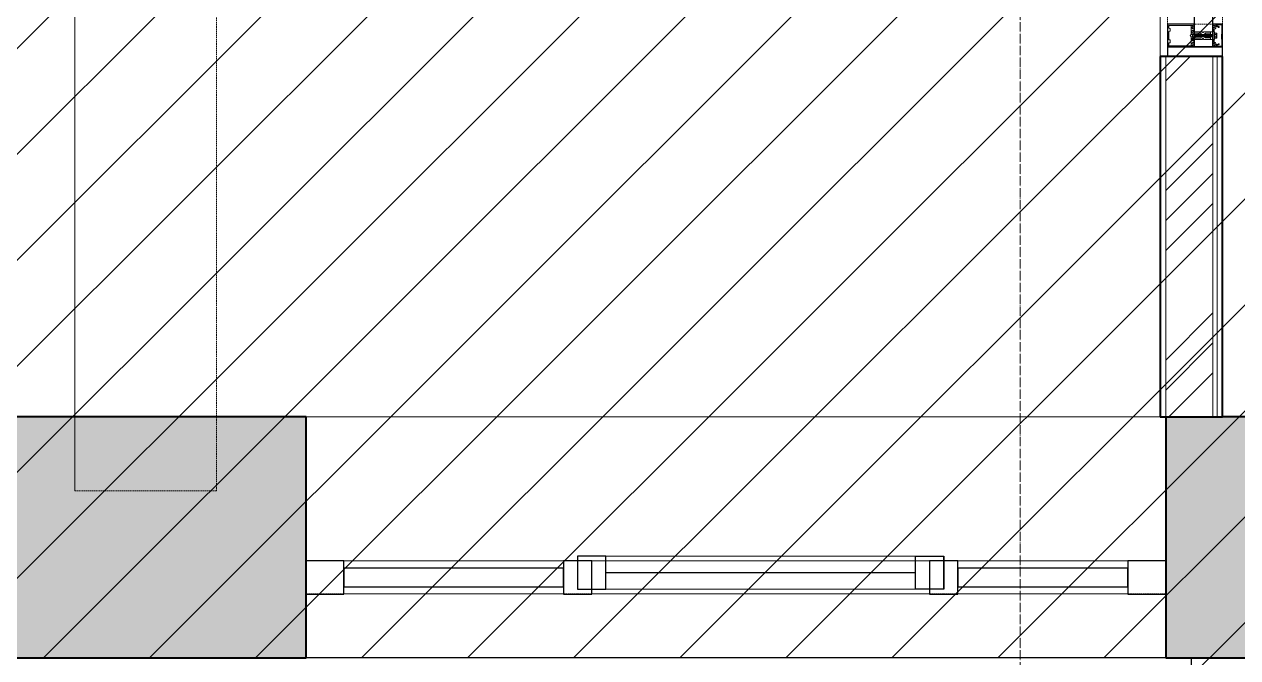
# Model space of a CAD drawing. Header units: millimetres. Extents: x -11886 to 379896, y -8130 to 47743.
# Drawn here: x 16501 to 19070, y 2186 to 3528 of the extents above; entities that cross this region are included whole.
import ezdxf

# ---------------------------------------------------------------- set-up
doc = ezdxf.new("R2010")
doc.units = ezdxf.units.MM
for name, pattern in [('ADSK_Линия сетки', [25, 20, -2.5, 0, -2.5]), ('ADSK_Сверху', [4.5, 3, -1.5]), ('ADSK_Снесено', [4.5, 3, -1.5])]:
    doc.linetypes.add(name, pattern=pattern)
for name, color, linetype, lineweight, true_color in [('_ Окна', 5, 'Continuous', 30, 0x0000ff), ('Витраж', 5, 'Continuous', 18, 0x0000ff), ('Окна', 5, 'Continuous', 18, 0x0000ff), ('Панели витража', 5, 'Continuous', 18, 0x0000ff), ('Стены внутренние', 5, 'Continuous', 18, 0x0000ff), ('Стены наружные', 1, 'ADSK_Снесено', 18, 0xff0000), ('Стены штриховка', 5, 'Continuous', 18, 0x0000ff)]:
    doc.layers.add(name, color=color, linetype=linetype, lineweight=lineweight, true_color=true_color)
for name, color, linetype, lineweight in [('Каркас', 7, 'Continuous', 18), ('Оси', 7, 'Continuous', 9), ('Перекрытие', 7, 'Continuous', 18), ('Узлы', 7, 'Continuous', 18)]:
    doc.layers.add(name, color=color, linetype=linetype, lineweight=lineweight)

# ---------------------------------------------------------------- blocks, each defined once
blk = doc.blocks.new('Прямоугольный импост - 70х20_60мм-1427834-01 План 1-го этажа маркировочный')
at = {"layer": 'Витраж', "color": 161, "linetype": 'ADSK_Сверху', "true_color": 0xaaaaff}
for p, q in [((19943.7, 2391.5), (19943.7, 2321.5)), ((20023.7, 2391.5), (19943.7, 2391.5)), ((20518.7, 2391.5), (20488.7, 2391.5)), ((20023.7, 2321.5), (19943.7, 2321.5)), ((20518.7, 2321.5), (20488.7, 2321.5))]:
    blk.add_line(p, q, dxfattribs=at)
blk = doc.blocks.new('Прямоугольный импост - 70х20_60мм-1427366-01 План 1-го этажа маркировочный')
at = {"layer": 'Витраж', "color": 161, "linetype": 'ADSK_Сверху', "true_color": 0xaaaaff}
for p, q in [((-80, 35), (0, 35)), ((0, 35), (0, -35)), ((0, -35), (-80, -35))]:
    blk.add_line(p, q, dxfattribs=at)
blk = doc.blocks.new('Прямоугольный импост - 70х20_60мм-1427367-01 План 1-го этажа маркировочный')
at = {"layer": 'Витраж', "color": 161, "linetype": 'ADSK_Сверху', "true_color": 0xaaaaff}
for p, q in [((0, 35), (-80, 35)), ((0, -35), (0, 35)), ((-80, -35), (0, -35))]:
    blk.add_line(p, q, dxfattribs=at)
blk = doc.blocks.new('Прямоугольный импост - 70х20_60мм-1261975-01 План 1-го этажа маркировочный')
at = {"layer": 'Витраж', "color": 161, "linetype": 'ADSK_Сверху', "true_color": 0xaaaaff}
for p, q in [((20548.7, 2391.5), (20518.7, 2391.5)), ((21293.7, 2391.5), (21263.7, 2391.5)), ((20548.7, 2321.5), (20518.7, 2321.5)), ((21293.7, 2321.5), (21263.7, 2321.5))]:
    blk.add_line(p, q, dxfattribs=at)
blk = doc.blocks.new('Прямоугольный импост - 70х20_60мм-1225113-01 План 1-го этажа маркировочный')
at = {"layer": 'Витраж', "color": 161, "linetype": 'ADSK_Сверху', "true_color": 0xaaaaff}
for p, q in [((-6006, 10091.9), (-6006, 10121.9)), ((-5936, 10091.9), (-5936, 10121.9)), ((-6006, 9651.9), (-6006, 9731.9)), ((-5936, 9651.9), (-5936, 9731.9)), ((-6006, 9651.9), (-5936, 9651.9))]:
    blk.add_line(p, q, dxfattribs=at)
blk = doc.blocks.new('Прямоугольный импост - 70х60мм-1427364-01 План 1-го этажа маркировочный')
at = {"layer": 'Витраж', "color": 161, "linetype": 'ADSK_Сверху', "true_color": 0xaaaaff}
for p, q in [((-30, 35), (30, 35)), ((30, -35), (-30, -35))]:
    blk.add_line(p, q, dxfattribs=at)
blk = doc.blocks.new('Прямоугольный импост - 70х60мм-1427836-01 План 1-го этажа маркировочный')
at = {"layer": 'Витраж', "color": 161, "linetype": 'ADSK_Сверху', "true_color": 0xaaaaff}
for p, q in [((20023.7, 2391.5), (20023.7, 2321.5)), ((20488.7, 2391.5), (20023.7, 2391.5)), ((20488.7, 2321.5), (20488.7, 2391.5)), ((20488.7, 2321.5), (20023.7, 2321.5))]:
    blk.add_line(p, q, dxfattribs=at)
blk = doc.blocks.new('Прямоугольный импост - 70х60мм-1225009-01 План 1-го этажа маркировочный')
at = {"layer": 'Витраж', "color": 161, "linetype": 'ADSK_Сверху', "true_color": 0xaaaaff}
for p, q in [((-5936, 11391.9), (-6006, 11391.9)), ((-6006, 11031.9), (-6006, 11391.9)), ((-5936, 11031.9), (-5936, 11391.9)), ((-6006, 11031.9), (-5936, 11031.9))]:
    blk.add_line(p, q, dxfattribs=at)
blk = doc.blocks.new('Прямоугольный импост - 70х60мм-1261977-01 План 1-го этажа маркировочный')
at = {"layer": 'Витраж', "color": 161, "linetype": 'ADSK_Сверху', "true_color": 0xaaaaff}
for p, q in [((20548.7, 2391.5), (20548.7, 2321.5)), ((21263.7, 2391.5), (20548.7, 2391.5)), ((21263.7, 2321.5), (21263.7, 2391.5)), ((21263.7, 2321.5), (20548.7, 2321.5))]:
    blk.add_line(p, q, dxfattribs=at)
blk = doc.blocks.new('Прямоугольный импост - Зазор 20х116мм-2279253-01 План 1-го этажа маркировочный')
at = {"layer": 'Витраж', "color": 161, "linetype": 'ADSK_Сверху', "true_color": 0xaaaaff}
for p, q in [((-20, -40), (-20, 76)), ((-20, 76), (0, 76)), ((0, 76), (0, -40)), ((0, -40), (-20, -40))]:
    blk.add_line(p, q, dxfattribs=at)
blk = doc.blocks.new('Прямоугольный импост - Зазор 20х116мм-1858179-01 План 1-го этажа маркировочный')
at = {"layer": 'Витраж', "color": 161, "linetype": 'ADSK_Сверху', "true_color": 0xaaaaff}
for p, q in [((19037.7, 4336.3), (18921.7, 4336.3)), ((18921.7, 4336.3), (18921.7, 3528.3)), ((19037.7, 4336.3), (19037.7, 3528.3)), ((18921.7, 3528.3), (19037.7, 3528.3))]:
    blk.add_line(p, q, dxfattribs=at)
blk = doc.blocks.new('Прямоугольный импост - 48х116мм-2279249-01 План 1-го этажа маркировочный')
at = {"layer": 'Витраж', "color": 161, "linetype": 'ADSK_Сверху', "true_color": 0xaaaaff}
for p, q in [((-24, 76), (24, 76)), ((24, 76), (24, 20)), ((-0.1875, 20), (-24, 20)), ((-0.1875, -20), (-0.1875, 20)), ((24, 20), (0.1875, 20)), ((0.1875, 20), (0.1875, -20)), ((-24, -20), (-0.1875, -20)), ((0.1875, -20), (24, -20)), ((24, -20), (24, -40)), ((24, -40), (-24, -40))]:
    blk.add_line(p, q, dxfattribs=at)
blk = doc.blocks.new('Системная панель - _AR_Стекло_40мм_привязка по центру-1262001-01 План 1-го этажа маркировочный')
at = {"layer": 'Панели витража', "lineweight": 30}
for p, q in [((180, 20), (-180, 20)), ((-180, 20), (-180, -20)), ((180, -20), (180, 20)), ((-180, -20), (180, -20))]:
    blk.add_line(p, q, dxfattribs=at)
blk = doc.blocks.new('Прямоугольный импост - 70х20_60мм-1262002-01 План 1-го этажа маркировочный')
at = {"layer": 'Витраж', "lineweight": 30}
for p, q in [((-80, 35), (0, 35)), ((-80, -35), (-80, 35)), ((0, 35), (0, -35)), ((0, -35), (-80, -35))]:
    blk.add_line(p, q, dxfattribs=at)
blk = doc.blocks.new('Прямоугольный импост - 70х20_60мм-1262003-01 План 1-го этажа маркировочный')
at = {"layer": 'Витраж', "lineweight": 30}
for p, q in [((0, 35), (-80, 35)), ((-80, 35), (-80, -35)), ((0, -35), (0, 35)), ((-80, -35), (0, -35))]:
    blk.add_line(p, q, dxfattribs=at)
blk = doc.blocks.new('Системная панель - _AR_Стекло_40мм_привязка по центру-1427838-01 План 1-го этажа маркировочный')
at = {"layer": 'Панели витража', "lineweight": 30}
for p, q in [((232.5, 20), (-232.5, 20)), ((-232.5, 20), (-232.5, -20)), ((232.5, -20), (232.5, 20)), ((-232.5, -20), (232.5, -20))]:
    blk.add_line(p, q, dxfattribs=at)
blk = doc.blocks.new('Витраж-тент со смещением вовне - 60мм 30 сдвиг-1466957-01 План 1-го этажа маркировочный')
at = {"layer": '_ Окна'}
for p, q in [((-387.5, 25), (-387.5, -45)), ((-387.5, 25), (-327.5, 25)), ((-387.5, -45), (-387.5, 25)), ((-327.5, 25), (-327.5, -45)), ((387.5, 25), (327.5, 25)), ((327.5, 25), (327.5, -45)), ((387.5, -45), (387.5, 25)), ((387.5, -45), (387.5, 25)), ((-327.5, -10), (327.5, -10)), ((-327.5, -45), (-387.5, -45)), ((327.5, -45), (387.5, -45))]:
    blk.add_line(p, q, dxfattribs=at)
at = {"layer": 'Окна'}
for p, q in [((327.5, 25), (-327.5, 25)), ((-327.5, -45), (327.5, -45))]:
    blk.add_line(p, q, dxfattribs=at)
blk = doc.blocks.new('Прямоугольный импост - 70х60мм-V37-01 План 1-го этажа маркировочный')
at = {"layer": 'Витраж'}
for p, q in [((-6006, 9731.9), (-6006, 10091.9)), ((-5936, 10091.9), (-5936, 9731.9))]:
    blk.add_line(p, q, dxfattribs=at)
blk = doc.blocks.new('Прямоугольный импост - 70х60мм-V178-01 План 1-го этажа маркировочный')
at = {"layer": 'Витраж'}
for p, q in [((20023.7, 2391.5), (20488.7, 2391.5)), ((20488.7, 2321.5), (20023.7, 2321.5))]:
    blk.add_line(p, q, dxfattribs=at)
blk = doc.blocks.new('Прямоугольный импост - 70х60мм-1262000-01 План 1-го этажа маркировочный')
at = {"layer": 'Витраж', "lineweight": 30}
for p, q in [((-30, 35), (30, 35)), ((-30, -35), (-30, 35)), ((30, 35), (30, -35)), ((30, -35), (-30, -35))]:
    blk.add_line(p, q, dxfattribs=at)
blk = doc.blocks.new('Прямоугольный импост - 70х60мм-V179-01 План 1-го этажа маркировочный')
at = {"layer": 'Витраж'}
for p, q in [((20548.7, 2391.5), (21263.7, 2391.5)), ((21263.7, 2321.5), (20548.7, 2321.5))]:
    blk.add_line(p, q, dxfattribs=at)
blk = doc.blocks.new('Прямоугольный импост - Зазор 20х116мм-2279103-01 План 1-го этажа маркировочный')
at = {"layer": 'Витраж', "lineweight": 30}
for p, q in [((-20, 76), (0, 76)), ((-20, -40), (-20, 76)), ((0, 76), (0, -40)), ((0, -40), (-20, -40))]:
    blk.add_line(p, q, dxfattribs=at)
blk = doc.blocks.new('Системная панель - ADSK_Cтеклопакет_40мм-2279279-01 План 1-го этажа маркировочный')
at = {"layer": 'Панели витража', "lineweight": 30}
for p, q in [((427.8125, 20), (-427.8125, 20)), ((-427.8125, 20), (-427.8125, -20)), ((427.8125, -20), (427.8125, 20)), ((-427.8125, -20), (427.8125, -20))]:
    blk.add_line(p, q, dxfattribs=at)
blk = doc.blocks.new('Системная панель - ADSK_Глухая_40 мм-V215-01 План 1-го этажа маркировочный')
at = {"layer": 'Панели витража', "lineweight": 30}
for p, q in [((11.90625, 20), (-11.90625, 20)), ((-11.90625, 20), (-11.90625, -20)), ((11.90625, -20), (11.90625, 20)), ((-11.90625, -20), (11.90625, -20))]:
    blk.add_line(p, q, dxfattribs=at)
blk = doc.blocks.new('Прямоугольный импост - 48х116-1503859-01 План 1-го этажа маркировочный')
at = {"layer": 'Узлы', "color": 5, "true_color": 0x0000ff}
for p, q in [((-24, 76.5), (-24, 20.5)), ((24, 76.5), (-24, 76.5)), ((-21.5, 23), (-21.5, 74)), ((-21.5, 74), (-16.6, 74)), ((-15.1, 72.4), (-15.1, 70.9)), ((-15.1, 70.9), (-9.2, 70.9)), ((-9.2, 70.9), (-9.2, 72.4)), ((-7.6, 74), (7.6, 74)), ((9.2, 72.4), (9.2, 70.9)), ((9.2, 70.9), (15.1, 70.9)), ((15.1, 70.9), (15.1, 72.4)), ((16.6, 74), (21.5, 74)), ((21.5, 74), (21.5, 23)), ((24, 20.5), (24, 76.5)), ((-21, 26.1), (-21, 23)), ((-4.1, 26.8), (-20.2, 26.8)), ((20.2, 26.8), (4.1, 26.8)), ((21, 23), (21, 26.1)), ((-24, 20.5), (-18.1, 20.5)), ((-21, 23), (-21.5, 23)), ((-17.2, 24.3), (-15.8, 24.3)), ((-15, 20.5), (-11.8, 20.5)), ((-11, 21.3), (-11, 23.5)), ((-10.5, 24.3), (-10.5, 22.4)), ((-10.2, 24.3), (-5.9, 24.3)), ((-9.7, 21.7), (-8, 21.7)), ((-8, 21.7), (-8, 2.5)), ((-8, -14.1), (-8, 0)), ((-7.7, 2.2), (-6.7, 2.2)), ((-6.7, 0.3), (-7.7, 0.3)), ((-6.4, 2), (-6.4, 0.6)), ((-5.4, 5.1), (-5.4, 22.8)), ((-3.5, 5.1), (-5.4, 5.1)), ((-5.1, 23.5), (-5.1, 21.3)), ((-4.3, 20.5), (-0.8, 20.5)), ((-2.6, 23.8), (-2.6, 25.3)), ((2.6, 23.8), (-2.6, 23.8)), ((-2.5, -1.3), (-1.1, 4.3)), ((-0.8, 20.5), (0, 21.3)), ((0, 21.3), (0.8, 20.5)), ((0.8, 20.5), (4.3, 20.5)), ((1.1, 4.3), (2.5, -1.3)), ((2.6, 25.3), (2.6, 23.8)), ((5.4, 5.1), (3.5, 5.1)), ((5.1, 21.3), (5.1, 23.5)), ((5.4, 22.8), (5.4, 5.1)), ((5.9, 24.3), (10.2, 24.3)), ((6.4, 0.6), (6.4, 2)), ((6.7, 2.2), (7.7, 2.2)), ((7.7, 0.3), (6.7, 0.3)), ((8, 2.5), (8, 21.7)), ((8, 21.7), (9.7, 21.7)), ((8, -14.1), (8, 0)), ((10.5, 22.4), (10.5, 24.3)), ((11, 23.5), (11, 21.3)), ((11.8, 20.5), (15, 20.5)), ((15.8, 24.3), (17.2, 24.3)), ((18.1, 20.5), (24, 20.5)), ((21.5, 23), (21, 23)), ((-24, -20), (-24, -24.7)), ((-21.4, -19.5), (-23.5, -19.5)), ((-23.2, -25.5), (-22.2, -25.5)), ((-18.3, -23.3), (-20.5, -23.3)), ((-18.9, -28.9), (-18.9, -25.5)), ((-18.9, -25.5), (-16, -25.5)), ((-5.7, -19.5), (-17.4, -19.5)), ((-14.5, -24), (-14.5, -22)), ((-14.5, -22), (-8.3, -22)), ((-8.3, -22), (-7.6, -22.7)), ((-6.9, -14.1), (-8, -14.1)), ((-0.4, -22.7), (-7.6, -22.7)), ((-6.9, -14.1), (-6.6, -14.5)), ((-6.6, -14.5), (-6.2, -14.1)), ((-6.2, -14.1), (-4.3, -14.1)), ((-5.3, -19.1), (-5.7, -19.5)), ((-5, -19.5), (-5.3, -19.1)), ((5, -19.5), (-5, -19.5)), ((-2.4, -0.9), (-4.9, -3.8)), ((-4.9, -3.8), (-4.9, -14.1)), ((-4.9, -3.8), (4.9, -3.8)), ((-4.3, -14.1), (-3.9, -14.5)), ((-3.9, -14.5), (-3.6, -14.1)), ((-3.6, -14.1), (-2.5, -14.1)), ((-2.5, -14.1), (-2.5, -1.1)), ((2.4, -0.9), (-2.4, -0.9)), ((-0.4, -22.7), (0, -22.3)), ((0, -22.3), (0.4, -22.7)), ((7.6, -22.7), (0.4, -22.7)), ((4.9, -3.8), (2.4, -0.9)), ((2.5, -1.3), (2.5, -14.1)), ((2.5, -14.1), (3.6, -14.1)), ((3.6, -14.1), (3.9, -14.5)), ((3.9, -14.5), (4.3, -14.1)), ((4.3, -14.1), (6.2, -14.1)), ((4.9, -3.8), (4.9, -14.1)), ((5.3, -19.1), (5, -19.5)), ((5.7, -19.5), (5.3, -19.1)), ((17.4, -19.5), (5.7, -19.5)), ((6.2, -14.1), (6.6, -14.5)), ((6.6, -14.5), (6.9, -14.1)), ((8, -14.1), (6.9, -14.1)), ((7.6, -22.7), (8.3, -22)), ((8.3, -22), (14.5, -22)), ((14.5, -22), (14.5, -24)), ((16, -25.5), (18.9, -25.5)), ((17, -22), (17, -21.8)), ((20.5, -23.3), (18.3, -23.3)), ((18.9, -25.5), (18.9, -28.9)), ((23.5, -19.5), (21.4, -19.5)), ((21.8, -21.8), (21.8, -22)), ((22.2, -25.5), (23.2, -25.5)), ((24, -24.7), (24, -20)), ((-24, -27.3), (-24, -39.5)), ((-24, -39.5), (24, -39.5)), ((-22.7, -38.2), (-22.7, -27.8)), ((-22.7, -27.8), (-22, -27.8)), ((-7.4, -38.2), (-22.7, -38.2)), ((-22, -25.7), (-22.5, -25.7)), ((-21.8, -28), (-19.1, -32.6)), ((-17.4, -31.6), (-18.9, -28.9)), ((0, -38), (-7.4, -38.2)), ((15.9, -38.2), (0, -38)), ((22.7, -38.2), (15.9, -38.2)), ((18.9, -28.9), (17.4, -31.6)), ((19.1, -32.6), (21.8, -28)), ((22.5, -25.7), (22, -25.7)), ((22, -27.8), (22.7, -27.8)), ((22.7, -27.8), (22.7, -38.2)), ((24, -39.5), (24, -27.3))]:
    blk.add_line(p, q, dxfattribs=at)
at = {"layer": 'Узлы', "color": 5, "lineweight": 9, "true_color": 0x0000ff}
for p, q in [((0, 28.9), (-2.4, 26.5)), ((-2.4, 26.5), (-2.4, -0.9)), ((2.4, 26.5), (0, 28.9)), ((2.4, -0.9), (2.4, 26.5)), ((-8, -19.5), (-8, -14.1)), ((-6.3, -23.7), (-6.3, -22.7)), ((6.4, -23.7), (-6.3, -23.7)), ((-5.2, -27.2), (-5.2, -23.7)), ((-2.6, -27.2), (-2.6, -23.7)), ((-2.5, -14.1), (-2.5, -19.5)), ((2.5, -14.1), (2.5, -19.5)), ((2.6, -27.2), (2.6, -23.7)), ((5.2, -27.2), (5.2, -23.7)), ((6.4, -22.7), (6.4, -23.7)), ((8, -14.1), (8, -19.5)), ((-5.1, -27.3), (5.1, -27.3)), ((3.9, -28.1), (-3.9, -28.1))]:
    blk.add_line(p, q, dxfattribs=at)
at = {"layer": 'Узлы', "color": 5, "true_color": 0x0000ff}
for centre, radius, start, end in [((-16.6, 72.4), 1.52, 0, 90), ((-7.6, 72.4), 1.52, 90, 180), ((7.6, 72.4), 1.52, 0, 90), ((16.6, 72.4), 1.52, 90, 180), ((-20.2, 26.1), 0.762, 90, 180), ((-4.1, 25.3), 1.52, 360, 90), ((4.1, 25.3), 1.52, 90, 180), ((20.2, 26.1), 0.762, 0, 90), ((-17.2, 23), 1.27, 90, 180), ((-16.2, 22.8), 2.29, 180, 225.1897), ((-18.1, 20.9), 0.381, 270, 45.1897), ((-15.8, 23), 1.27, 0, 90), ((-15, 20.9), 0.381, 134.8103, 270), ((-16.9, 22.8), 2.29, 314.8103, 0), ((-11.8, 21.3), 0.762, 270, 0), ((-10.2, 23.5), 0.762, 90, 180), ((-9.7, 22.4), 0.762, 180, 270), ((-7.7, 2.5), 0.254, 180, 270), ((-7.7, 0), 0.254, 90, 180), ((-6.9, 22.8), 1.52, 360, 90), ((-6.7, 2), 0.254, 360, 90), ((-6.7, 0.6), 0.254, 270, 360), ((-5.9, 23.5), 0.762, 0, 90), ((-4.3, 21.3), 0.762, 180, 270), ((0, 4), 3.63, 17.5064, 162.4936), ((0, 4), 1.09, 15, 165), ((4.3, 21.3), 0.762, 270, 0), ((5.9, 23.5), 0.762, 90, 180), ((6.9, 22.8), 1.52, 90, 180), ((6.7, 2), 0.254, 90, 180), ((6.7, 0.6), 0.254, 180, 270), ((7.7, 2.5), 0.254, 270, 0), ((7.7, 0), 0.254, 0, 90), ((9.7, 22.4), 0.762, 270, 0), ((10.2, 23.5), 0.762, 0, 90), ((11.8, 21.3), 0.762, 180, 270), ((15.8, 23), 1.27, 90, 180), ((16.9, 22.8), 2.29, 180, 225.1897), ((15, 20.9), 0.381, 270, 45.1897), ((17.2, 23), 1.27, 0, 90), ((18.1, 20.9), 0.381, 134.8103, 270), ((16.2, 22.8), 2.29, 314.8103, 0), ((-23.5, -20), 0.508, 90, 180), ((-23.2, -24.7), 0.762, 180, 270), ((-22.2, -26.8), 1.27, 288.6629, 90), ((-19.5, -21.8), 2.29, 134.8103, 180), ((-20.5, -22), 1.27, 180, 270), ((-21.4, -19.9), 0.381, 314.8103, 90), ((-18.3, -22), 1.27, 270, 0), ((-17.4, -19.9), 0.381, 90, 225.1897), ((-19.3, -21.8), 2.29, 0, 45.1897), ((-16, -24), 1.52, 270, 0), ((16, -24), 1.52, 180, 270), ((19.3, -21.8), 2.29, 134.8103, 180), ((18.3, -22), 1.27, 180, 270), ((17.4, -19.9), 0.381, 314.8103, 90), ((20.5, -22), 1.27, 270, 0), ((21.4, -19.9), 0.381, 90, 225.1897), ((22.2, -26.8), 1.27, 90, 251.3371), ((19.5, -21.8), 2.29, 0, 45.1897), ((23.2, -24.7), 0.762, 270, 0), ((23.5, -20), 0.508, 0, 90), ((-22.5, -27.3), 1.52, 90, 180), ((-22, -26.8), 1.02, 270, 90), ((-18.3, -32.1), 1.02, 210, 30), ((18.3, -32.1), 1.02, 150, 330), ((22, -26.8), 1.02, 90, 270), ((22.5, -27.3), 1.52, 360, 90)]:
    blk.add_arc(centre, radius, start, end, dxfattribs=at)
at = {"layer": 'Узлы', "color": 5, "lineweight": 9, "true_color": 0x0000ff}
for centre, radius, start, end in [((-3.9, -26.7), 1.38, 200.9416, 339.0732), ((0, -23.9), 4.19, 234.2873, 305.7127), ((3.9, -26.7), 1.38, 200.9416, 339.0732)]:
    blk.add_arc(centre, radius, start, end, dxfattribs=at)
blk = doc.blocks.new('Прямоугольный импост - 48х116мм-2279149-01 План 1-го этажа маркировочный')
at = {"layer": 'Витраж', "lineweight": 30}
for p, q in [((-24, 20), (-24, 76)), ((-24, 76), (24, 76)), ((24, 76), (24, 20)), ((-0.1875, 20), (-24, 20)), ((-0.1875, -20), (-0.1875, 20)), ((24, 20), (0.1875, 20)), ((0.1875, 20), (0.1875, -20)), ((-24, -40), (-24, -20)), ((-24, -20), (-0.1875, -20)), ((0.1875, -20), (24, -20)), ((24, -20), (24, -40)), ((24, -40), (-24, -40))]:
    blk.add_line(p, q, dxfattribs=at)

msp = doc.modelspace()

# ---------------------------------------------------------------- hatches: boundary and pattern name
at = {"lineweight": 13, "true_color": 0x636466, "transparency": 33554559}
h = msp.add_hatch(dxfattribs=at)
h.set_pattern_fill('ANSI31', color=251, scale=50)
h.set_pattern_definition([(45, (0, 84876.59), (-112.2532, 112.2532), [])])
h.paths.add_polyline_path([(49933.4, 8532.3), (56213.95, 8532.3), (56032.62, 43759.21), (46033.21, 43759.21), (46033.21, 20934.06), (46719.85, 20904.57), (46719.85, 10918.4), (782.6, 10918.4), (771.13, 8529.25), (290.5, 8529.25), (290.5, 306.79), (8273, 272.02), (8273, 2186.48), (18972.64, 2186.48), (18972.64, -2732.57), (31336.4, -2732.57), (31336.4, 2185.74), (42036.93, 2106.79), (42036.93, 150.23), (49933.4, 150.23)])
at = {"layer": 'Стены внутренние', "lineweight": 9}
h = msp.add_hatch(dxfattribs=at)
h.set_pattern_fill('FP_3', color=256, style=0, pattern_type=2)
h.set_pattern_definition([(45, (0, 0), (-179.605, 179.605), []), (45, (63.5, 0), (0, 359.2102), []), (45, (-63.5, 0), (0, 359.2102), [])])
h.paths.add_polyline_path([(18917.66, 2696.48), (19017.66, 2696.48), (19017.66, 3460.28), (18917.66, 3460.28), (18917.66, 3196.99)])
at = {"layer": 'Стены наружные', "linetype": 'Continuous', "true_color": 0xc0c0c0}
h = msp.add_hatch(color=9, dxfattribs=at)
h.paths.add_polyline_path([(41519.93, 2186.48), (42036.93, 2186.48), (42036.93, 2696.48), (41519.93, 2696.48), (41519.93, 2322.96)])
h.paths.add_polyline_path([(38947.97, 2186.48), (39699.93, 2186.48), (39699.93, 2696.48), (38672.85, 2696.48), (38672.85, 2186.48)])
h.paths.add_polyline_path([(36852.85, 2186.48), (36852.85, 2696.48), (35863.53, 2696.48), (35863.53, 2186.48), (36718.5, 2186.48)])
h.paths.add_polyline_path([(34043.53, 2186.48), (34043.53, 2696.48), (33055.97, 2696.48), (33055.97, 2186.48), (33296.27, 2186.48)])
h.paths.add_polyline_path([(30252.67, 2186.48), (31235.97, 2186.48), (31235.97, 2696.48), (30252.67, 2696.48), (30252.67, 2400.22)])
h.paths.add_polyline_path([(28432.67, 2186.48), (28432.67, 2696.48), (27452.43, 2696.48), (27452.43, 2186.48), (28180.43, 2186.48)])
h.paths.add_polyline_path([(22226.96, 2186.48), (22792.43, 2186.48), (22792.43, 2696.48), (21763.73, 2696.48), (21763.73, 2186.48), (22064.43, 2186.48)])
h.paths.add_polyline_path([(25752.43, 2186.48), (25752.43, 2696.48), (24492.43, 2696.48), (24492.43, 2186.48)])
h.paths.add_polyline_path([(16107.48, 2186.48), (17097.66, 2186.48), (17097.66, 2696.48), (16107.48, 2696.48), (16107.48, 2602.68)])
h.paths.add_polyline_path([(19943.73, 2186.48), (19943.73, 2696.48), (18917.66, 2696.48), (18917.66, 2186.48), (18972.64, 2186.48)])
h.paths.add_polyline_path([(13865.31, 2186.48), (14287.48, 2186.48), (14287.48, 2696.48), (13310.86, 2696.48), (13310.86, 2186.48)])
h.paths.add_polyline_path([(11490.86, 2186.48), (11490.86, 2696.48), (10515.87, 2696.48), (10515.87, 2186.48)])
h.paths.add_polyline_path([(8273, 2186.48), (8695.87, 2186.48), (8695.87, 2696.48), (8273, 2696.48), (8273, 2599.37)])

# ---------------------------------------------------------------- linework, layer by layer
at = {"color": 251, "lineweight": 30, "true_color": 0x636466}
msp.add_lwpolyline([(46033.21, 20934.06), (46033.21, 43759.21), (56032.62, 43759.21), (56213.95, 8532.3), (49933.4, 8532.3), (49933.4, 150.23), (42036.93, 150.23), (42036.93, 2106.79), (31235.97, 2186.48), (31336.4, 2185.74), (31336.4, -2732.57), (18972.64, -2732.57), (18972.64, 2186.48), (8273, 2186.48), (8273, 272.02), (290.5, 306.79), (290.5, 8529.25)], dxfattribs=at)
at = {"layer": 'Каркас', "color": 253, "linetype": 'ADSK_Сверху', "true_color": 0xb2b2b2}
for p, q in [((16608.48, 8927), (16608.48, 2540.02)), ((16908.48, 2540.02), (16908.48, 8927)), ((16908.48, 2540.02), (16608.48, 2540.02))]:
    msp.add_line(p, q, dxfattribs=at)
at = {"layer": 'Каркас', "color": 253, "linetype": 'ADSK_Сверху', "true_color": 0xaaaaaa}
for p, q in [((16608.48, 2540.02), (16608.48, 8927)), ((16908.48, 2540.02), (16908.48, 8927)), ((16608.48, 2540.02), (16908.48, 2540.02))]:
    msp.add_line(p, q, dxfattribs=at)
at = {"layer": 'Оси', "linetype": 'ADSK_Линия сетки'}
msp.add_line((18609.91, -7330.38), (18609.91, 44534.79), dxfattribs=at)
at = {"layer": 'Перекрытие', "color": 5, "true_color": 0x0000ff}
msp.add_line((18972.64, 2186.48), (18972.64, -2732.57), dxfattribs=at)
at = {"layer": 'Стены внутренние', "color": 18, "true_color": 0x000000}
msp.add_line((18905.66, 3460.28), (18905.66, 6460.28), dxfattribs=at)
at = {"layer": 'Стены внутренние', "color": 18, "linetype": 'ADSK_Сверху', "true_color": 0x000000}
for p, q in [((18921.66, 3528.28), (18921.66, 3460.28)), ((19037.66, 3460.28), (19037.66, 3528.28)), ((19037.66, 3460.28), (18921.66, 3460.28))]:
    msp.add_line(p, q, dxfattribs=at)
at = {"layer": 'Стены внутренние', "color": 18, "lineweight": 40, "true_color": 0x000000}
for p, q in [((18905.66, 3460.28), (18905.66, 2696.48)), ((19037.66, 3460.28), (18905.66, 3460.28)), ((19037.66, 2696.48), (19037.66, 3460.28)), ((18905.66, 2696.48), (19037.66, 2696.48))]:
    msp.add_line(p, q, dxfattribs=at)
at = {"layer": 'Стены наружные', "color": 18, "linetype": 'Continuous', "lineweight": 40, "true_color": 0x000000}
for p, q in [((17097.66, 2696.48), (16219.48, 2696.48)), ((17097.66, 2186.48), (17097.66, 2696.48)), ((18917.66, 2696.48), (18917.66, 2186.48)), ((19943.73, 2696.48), (19037.66, 2696.48)), ((16107.48, 2186.48), (17097.66, 2186.48)), ((18917.66, 2186.48), (19943.73, 2186.48))]:
    msp.add_line(p, q, dxfattribs=at)
at = {"layer": 'Стены наружные', "color": 18, "linetype": 'Continuous', "true_color": 0x000000}
for p, q in [((17097.66, 2696.48), (18905.66, 2696.48)), ((18917.66, 2186.48), (17097.66, 2186.48))]:
    msp.add_line(p, q, dxfattribs=at)
at = {"layer": 'Стены штриховка'}
for p, q in [((18907.66, 2696.48), (18907.66, 3460.28)), ((18917.66, 2696.48), (18917.66, 3460.28)), ((19017.66, 2696.48), (19017.66, 3460.28)), ((19026.66, 2696.48), (19026.66, 3460.28))]:
    msp.add_line(p, q, dxfattribs=at)

# ---------------------------------------------------------------- block references
at = {"layer": '_ Окна', "rotation": 180}
msp.add_blockref('Витраж-тент со смещением вовне - 60мм 30 сдвиг-1466957-01 План 1-го этажа маркировочный', (18060.16, 2356.48), dxfattribs=at)
at = {"layer": 'Витраж', "color": 161, "linetype": 'ADSK_Сверху', "true_color": 0xaaaaff}
for name, p in [('Прямоугольный импост - Зазор 20х116мм-1858179-01 План 1-го этажа маркировочный', (0, 0)), ('Прямоугольный импост - 70х20_60мм-1427834-01 План 1-го этажа маркировочный', (-2846.07, 0)), ('Прямоугольный импост - 70х60мм-1427836-01 План 1-го этажа маркировочный', (-2846.07, 0)), ('Прямоугольный импост - 70х20_60мм-1261975-01 План 1-го этажа маркировочный', (-2846.07, 0)), ('Прямоугольный импост - 70х60мм-1261977-01 План 1-го этажа маркировочный', (-2846.07, 0)), ('Прямоугольный импост - 70х20_60мм-1427367-01 План 1-го этажа маркировочный', (18917.66, 2356.48))]:
    msp.add_blockref(name, p, dxfattribs=at)
at = {"layer": 'Витраж', "color": 161, "linetype": 'ADSK_Сверху', "true_color": 0xaaaaff, "extrusion": (0, 0, -1), "rotation": 270.0000000000001}
for name, p in [('Прямоугольный импост - 48х116мм-2279249-01 План 1-го этажа маркировочный', (-18997.66, 3504.28)), ('Прямоугольный импост - Зазор 20х116мм-2279253-01 План 1-го этажа маркировочный', (-18997.66, 3460.28))]:
    msp.add_blockref(name, p, dxfattribs=at)
at = {"layer": 'Витраж', "lineweight": 9, "extrusion": (0, 0, -1), "rotation": 270.0000000000001}
msp.add_blockref('Прямоугольный импост - 48х116-1503859-01 План 1-го этажа маркировочный', (-18998.16, 3504.28), dxfattribs=at)
at = {"layer": 'Витраж', "extrusion": (0, 0, -1), "rotation": 270.0000000000001}
for name, p in [('Прямоугольный импост - 48х116мм-2279149-01 План 1-го этажа маркировочный', (-18997.66, 3504.28)), ('Прямоугольный импост - Зазор 20х116мм-2279103-01 План 1-го этажа маркировочный', (-18997.66, 3460.28))]:
    msp.add_blockref(name, p, dxfattribs=at)
at = {"layer": 'Витраж', "color": 161, "linetype": 'ADSK_Сверху', "true_color": 0xaaaaff, "extrusion": (0, 0, -1)}
for name, p in [('Прямоугольный импост - 70х20_60мм-1427366-01 План 1-го этажа маркировочный', (-17097.66, 2356.48)), ('Прямоугольный импост - 70х60мм-1427364-01 План 1-го этажа маркировочный', (-17672.66, 2356.48)), ('Прямоугольный импост - 70х60мм-1427364-01 План 1-го этажа маркировочный', (-18447.66, 2356.48))]:
    msp.add_blockref(name, p, dxfattribs=at)
at = {"layer": 'Витраж', "extrusion": (0, 0, -1)}
for name, p in [('Прямоугольный импост - 70х20_60мм-1262002-01 План 1-го этажа маркировочный', (-17097.66, 2356.48)), ('Прямоугольный импост - 70х60мм-1262000-01 План 1-го этажа маркировочный', (-17672.66, 2356.48)), ('Прямоугольный импост - 70х60мм-1262000-01 План 1-го этажа маркировочный', (-18447.66, 2356.48))]:
    msp.add_blockref(name, p, dxfattribs=at)
at = {"layer": 'Витраж'}
for name, p in [('Прямоугольный импост - 70х60мм-V178-01 План 1-го этажа маркировочный', (-2846.07, 0)), ('Прямоугольный импост - 70х60мм-V179-01 План 1-го этажа маркировочный', (-2846.07, 0)), ('Прямоугольный импост - 70х20_60мм-1262003-01 План 1-го этажа маркировочный', (18917.66, 2356.48))]:
    msp.add_blockref(name, p, dxfattribs=at)
at = {"layer": 'Витраж', "color": 161, "linetype": 'ADSK_Сверху', "true_color": 0xaaaaff}
for name, p, rotation in [('Прямоугольный импост - 70х20_60мм-1225113-01 План 1-го этажа маркировочный', (28569.58, 8327.52), 90.00000000000014), ('Прямоугольный импост - 70х60мм-1225009-01 План 1-го этажа маркировочный', (29869.58, 8327.52), 90)]:
    msp.add_blockref(name, p, dxfattribs=dict(at, rotation=rotation))
at = {"layer": 'Витраж', "rotation": 90.00000000000014}
msp.add_blockref('Прямоугольный импост - 70х60мм-V37-01 План 1-го этажа маркировочный', (28569.58, 8327.52), dxfattribs=at)
at = {"layer": 'Панели витража'}
for name, p, rotation in [('Системная панель - ADSK_Cтеклопакет_40мм-2279279-01 План 1-го этажа маркировочный', (18997.66, 3932.28), 269.9999999999999), ('Системная панель - ADSK_Глухая_40 мм-V215-01 План 1-го этажа маркировочный', (18997.66, 3492.18), 269.9999999999999), ('Системная панель - _AR_Стекло_40мм_привязка по центру-1427838-01 План 1-го этажа маркировочный', (17410.16, 2356.48), 180), ('Системная панель - _AR_Стекло_40мм_привязка по центру-1262001-01 План 1-го этажа маркировочный', (18657.66, 2356.48), 180)]:
    msp.add_blockref(name, p, dxfattribs=dict(at, rotation=rotation))

doc.saveas('drawing.dxf')
